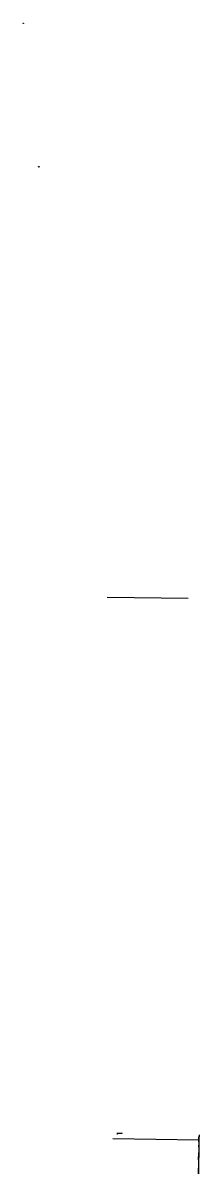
# Model space of a CAD drawing. Header units: inches. Extents: x -138 to 168, y 47 to 2046.
import ezdxf

# ---------------------------------------------------------------- set-up
doc = ezdxf.new("R2010")
doc.units = ezdxf.units.IN
doc.header["$MEASUREMENT"] = 0
for name, color, linetype in [('Scanduri', 249, 'Continuous'), ('Suport metalic', 9, 'Continuous'), ('Suruburi', 251, 'Continuous')]:
    doc.layers.add(name, color=color, linetype=linetype)

msp = doc.modelspace()

# ---------------------------------------------------------------- hatches: boundary and pattern name
at = {"layer": 'Suport metalic'}
h = msp.add_hatch(color=256, dxfattribs=at)
h.dxf.hatch_style = 1
edge = h.paths.add_edge_path()
edge.add_arc((26, 115.5), 1, -90.8381, 269.1619)

# ---------------------------------------------------------------- linework, layer by layer
at = {"layer": 'Scanduri', "extrusion": (-0.999893, 0.014627, 6.12323e-17)}
for p, q in [((168.3, 107.3, 90.4), (168.2, 104.4, 91.1)), ((168.2, 104.3, 77.8), (168.3, 104.9, 80.2)), ((168.2, 104.4, 77.7), (168.2, 101.6, 78.7)), ((168.2, 102.4, 82.8), (168.2, 104.4, 91.1)), ((168.2, 103.7, 75.8), (168.2, 100.9, 76.8)), ((168.2, 102.4, 82.8), (168.2, 101.6, 78.7)), ((168.4, 112.6, 112.8), (168.3, 109.7, 113.5)), ((168.4, 112.1, 110.8), (168.3, 109.2, 111.5)), ((168.3, 110.2, 102.6), (168.4, 112.1, 110.8)), ((168.4, 111.9, 122.7), (168.3, 109.7, 113.5)), ((168.3, 110.2, 102.6), (168.3, 107.3, 103.3)), ((168.3, 109.7, 100.6), (168.3, 106.8, 101.3)), ((168.3, 107.8, 92.3), (168.3, 109.7, 100.6)), ((168.3, 107.3, 103.3), (168.3, 109.2, 111.5)), ((168.3, 107.8, 92.3), (168.3, 104.8, 93)), ((168.3, 105.3, 82.1), (168.3, 107.3, 90.4)), ((168.3, 104.8, 93), (168.3, 106.8, 101.3)), ((168.3, 104.9, 80.2), (168.3, 105.3, 82.1)), ((168.4, 114.8, 122), (168.4, 111.9, 122.7)), ((168.4, 114.8, 122), (168.4, 112.6, 112.8)), ((167.9, 80.8, 69.9), (167.8, 72.3, 70.7)), ((167.9, 80.5, 66.9), (167.8, 72.1, 67.7)), ((167.9, 83.9, 69.6), (167.9, 83.3, 69.7)), ((167.9, 83.3, 69.7), (167.9, 82.8, 69.8)), ((167.9, 83, 66.7), (167.9, 82.5, 66.8)), ((167.9, 82.8, 69.8), (167.9, 82.5, 66.8)), ((167.9, 80.8, 69.9), (167.9, 80.5, 66.9)), ((168.1, 95.1, 70.8), (168.1, 96.4, 68.1)), ((168.1, 93.3, 69.9), (168.1, 94.6, 67.2)), ((167.8, 70.3, 70.9), (167.6, 61.9, 71.6)), ((167.7, 70.1, 67.9), (167.6, 61.6, 68.6)), ((167.6, 61.9, 71.6), (167.6, 61.6, 68.6)), ((167.8, 70.3, 70.9), (167.7, 70.1, 67.9)), ((167.8, 72.3, 70.7), (167.8, 72.1, 67.7)), ((167.5, 53.7, 63.9), (167.4, 48.4, 64.4)), ((167.4, 48.4, 64.4), (167.4, 49, 70.3)), ((167.6, 59.9, 71.8), (167.5, 52.1, 72.5)), ((167.6, 59.6, 68.8), (167.5, 56.5, 69.1)), ((167.5, 54, 67.1), (167.5, 53.7, 63.9)), ((167.6, 59.9, 71.8), (167.6, 59.6, 68.8))]:
    msp.add_line(p, q, dxfattribs=at)
for centre, radius, start, end in [((-90.5, 83.2, -166.7), 17.3, 205.2902, 241.2027), ((-94.6, 79.5, -166.7), 9.23, 197.0988, 251.4375), ((-90.5, 83.2, -166.7), 17.3, 247.8409, 287.0794), ((-90.6, 83.1, -166.7), 14.2, 248.5626, 287.4478), ((-54.3, 69.6, -166.7), 2.85, 358.219, 95.0142), ((-58.7, 66.8, -166.7), 2.25, 6.1752, 96.024)]:
    msp.add_arc(centre, radius, start, end, dxfattribs=at)
msp.add_point((168.1, 94.1, 70.3), dxfattribs=at)
msp.add_point((168.1, 94.1, 70.3), dxfattribs=at)
at = {"layer": 'Suport metalic'}
for p, q in [((8.8, 1048.7, 139.8), (149.5, 1046.7, 138.2)), ((26, 118.3, 121.7), (26, 116.9, 122)), ((34.2, 116.7, 122), (26, 116.9, 122)), ((34.2, 118.1, 121.7), (34.2, 116.7, 122))]:
    msp.add_line(p, q, dxfattribs=at)
at = {"layer": 'Suport metalic', "extrusion": (-0.006977, 0.230375, 0.973077)}
msp.add_line((168.3, 105.5, 76.2), (18.3, 107.7, 76.2), dxfattribs=at)
at = {"layer": 'Suport metalic', "extrusion": (-0.999893, 0.014627, 6.12323e-17)}
for p, q in [((168.3, 107.6, 28.8), (167.4, 46.6, 28.8)), ((168.2, 104.1, 31.8), (167.5, 50.1, 31.8)), ((168.3, 107.6, 27.3), (168.2, 98.1, 27.3)), ((168.2, 104.1, 31.8), (168.2, 104.1, 28.8)), ((168.3, 107.6, 28.8), (168.3, 107.6, 27.3)), ((167.9, 82.7, 65.2), (167.7, 66.4, 66.7)), ((167.8, 71.1, 60.5), (167.9, 83, 60.5)), ((167.9, 83, 60.5), (167.9, 84, 64.9)), ((167.9, 83.1, 31.8), (167.9, 83, 60.5)), ((168.2, 98.1, 28.8), (168.2, 98.1, 27.3)), ((167.7, 66.4, 66.7), (167.5, 56.4, 69.1)), ((167.8, 71.1, 60.5), (167.7, 66.4, 66.7)), ((167.8, 71.1, 31.8), (167.8, 71.1, 60.5)), ((167.4, 46.6, 27.3), (167.5, 56.1, 27.3)), ((167.4, 46.6, 28.8), (167.4, 46.6, 27.3)), ((167.5, 56.1, 28.8), (167.5, 56.1, 27.3)), ((167.5, 50.1, 31.8), (167.5, 50.1, 28.8))]:
    msp.add_line(p, q, dxfattribs=at)
at = {"layer": 'Suport metalic', "extrusion": (-0.999893, 0.014627, 6.12323e-17), "elevation": -166.7}
for points in [[(-103, 31.8), (-103, 28.8)], [(-56, 31.8), (-56, 28.8)]]:
    msp.add_lwpolyline(points, dxfattribs=at)
at = {"layer": 'Suport metalic', "extrusion": (-0.999893, 0.014627, 6.12323e-17)}
msp.add_arc((-90.5, 83.2, -166.7), 18.8, 201.9642, 286.5856, dxfattribs=at)
at = {"layer": 'Suruburi'}
for centre in [(-137.2, 2045.5), (-110.1, 1796.4)]:
    msp.add_circle(centre, 0.5, dxfattribs=at)

doc.saveas('drawing.dxf')
